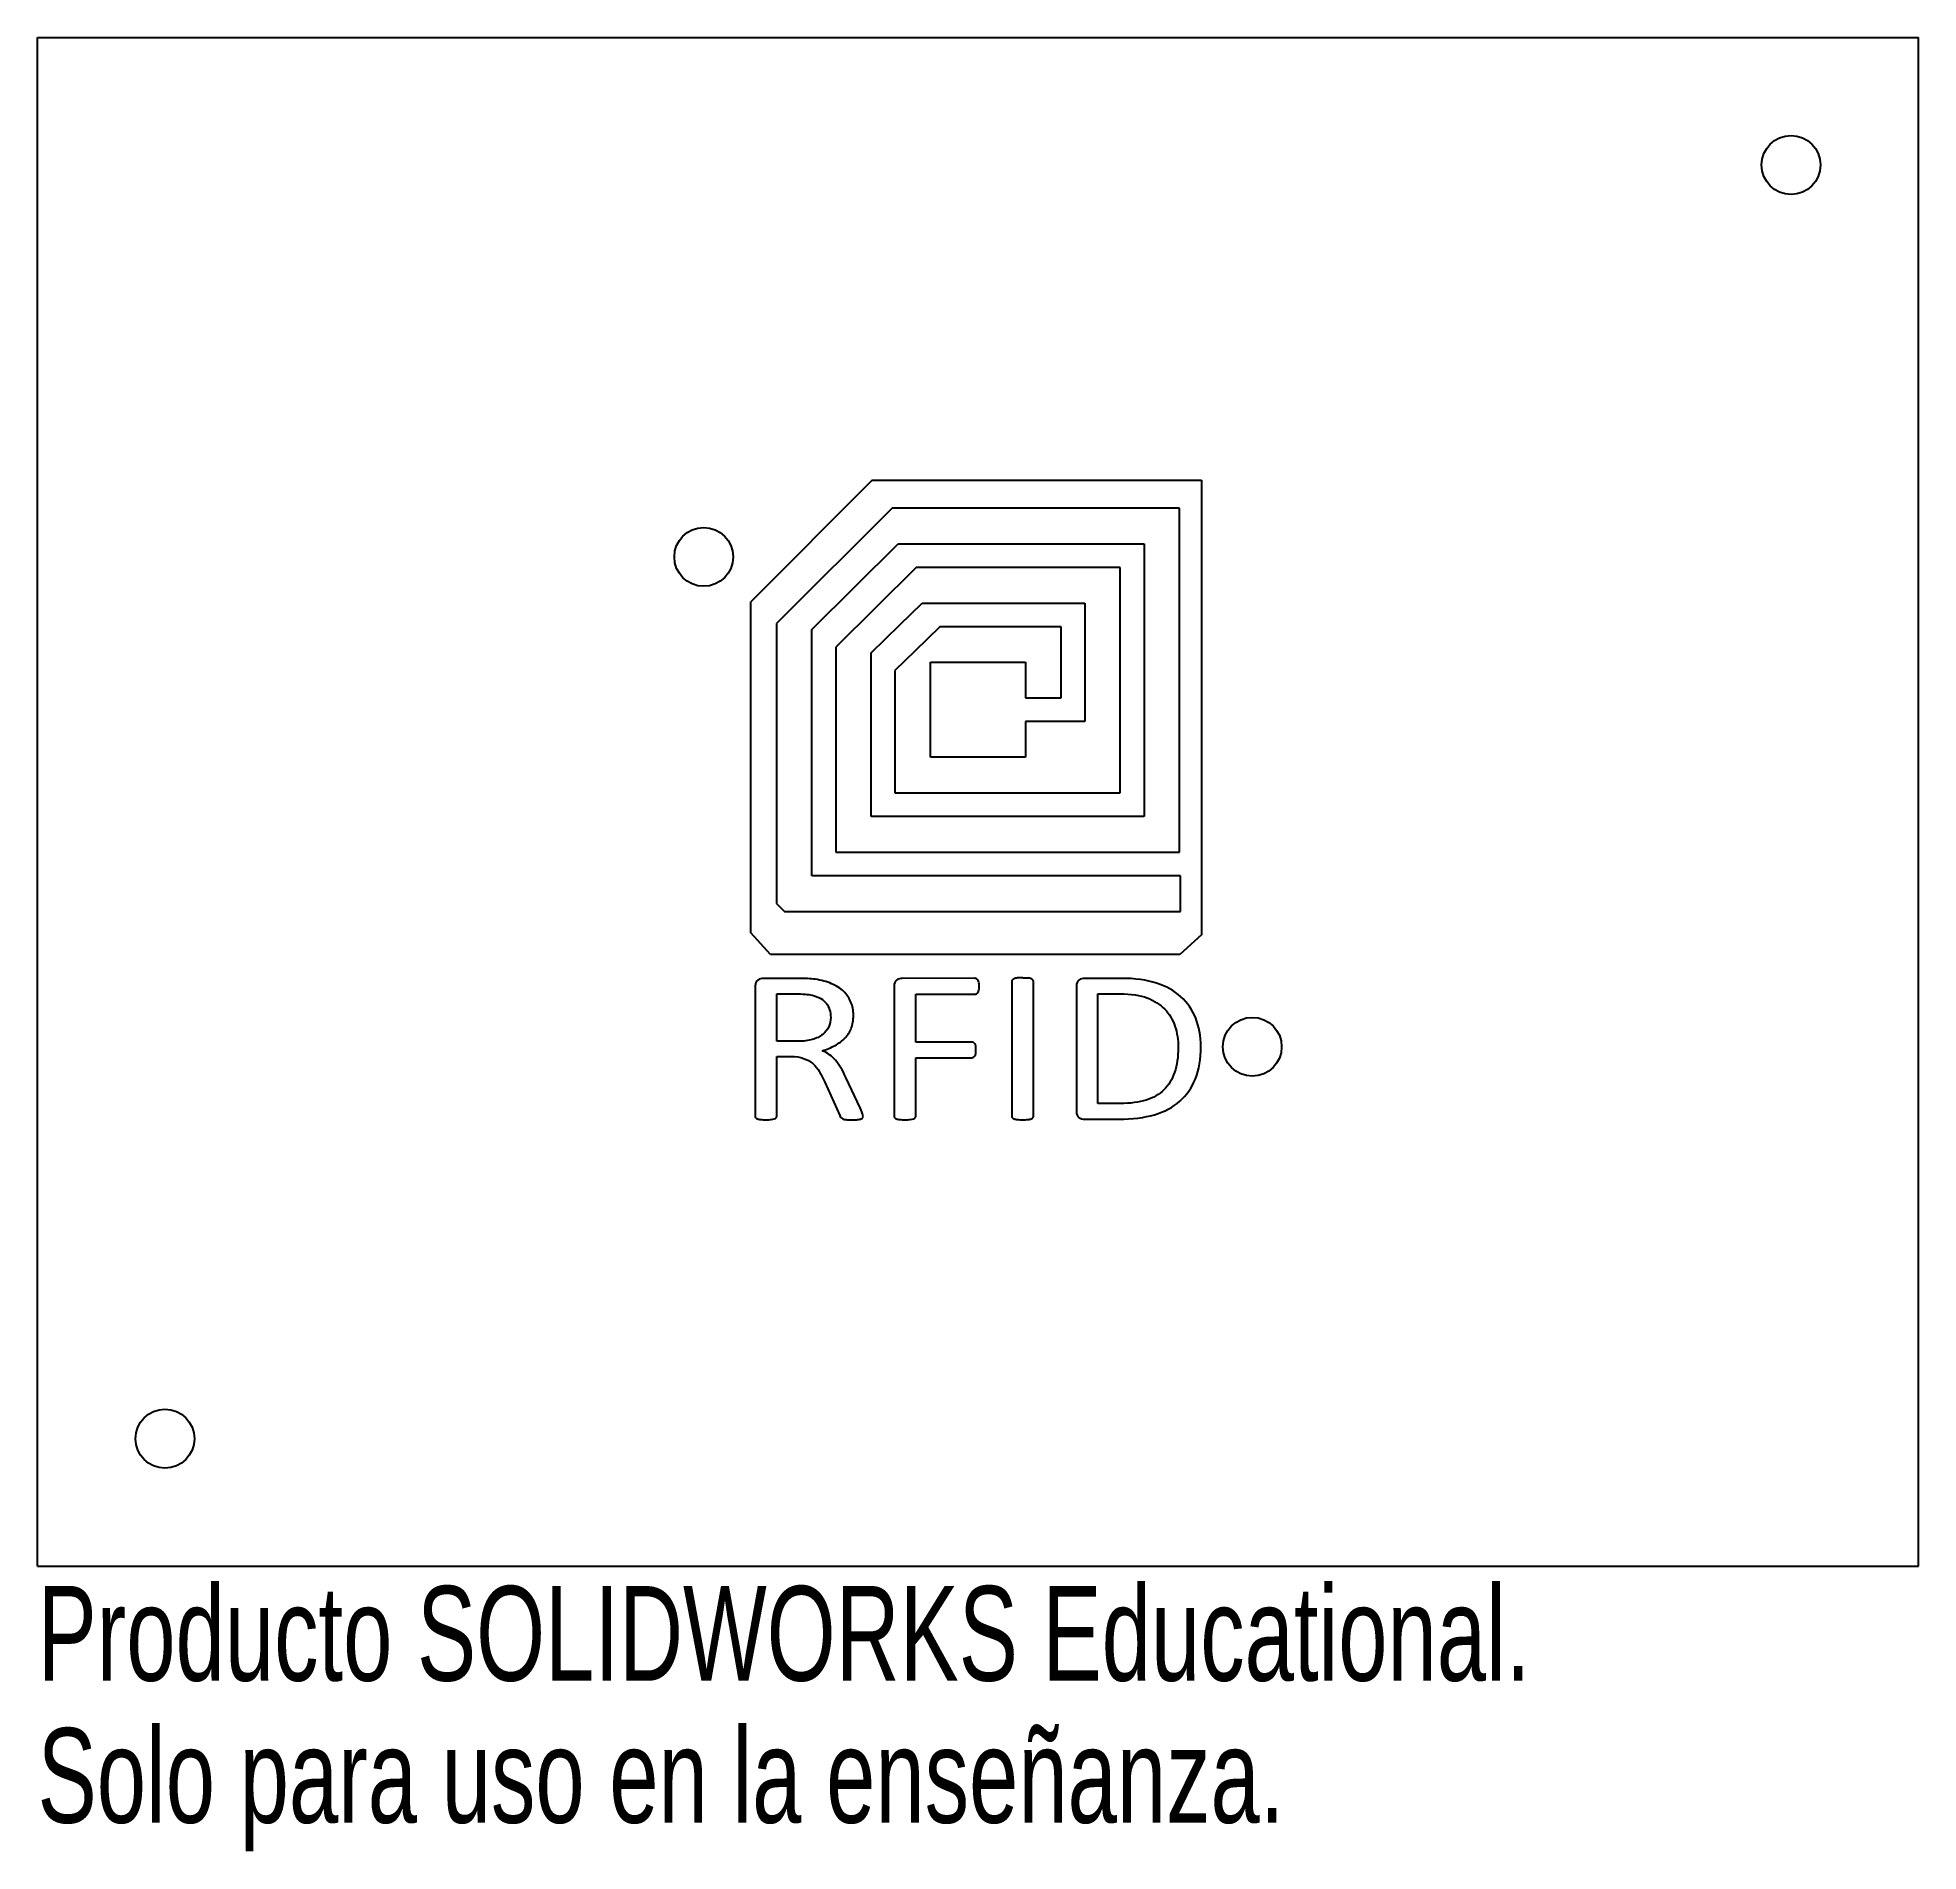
# Model space of a CAD drawing. Header units: inches. Extents: x -48000 to 48000, y -53562 to 39000.
import ezdxf

# ---------------------------------------------------------------- set-up
doc = ezdxf.new("R2010")
doc.units = ezdxf.units.IN
doc.styles.add('SLDTEXTSTYLE0', font='TXT', dxfattribs={"width": 0.7})

msp = doc.modelspace()

# ---------------------------------------------------------------- linework, layer by layer
at = {"color": 7, "linetype": 'Continuous', "lineweight": 25}
for p, q in [((-48000, -39000), (-48000, 39000)), ((-48000, 39000), (48000, 39000)), ((48000, -39000), (48000, 39000)), ((-5401, 16419), (-11594, 10205)), ((-5401, 16419), (11406, 16419)), ((11406, 16419), (11406, -6790)), ((-4377, 14989), (-10289, 9100)), ((10289, 14989), (-4377, 14989)), ((10289, -2563), (10289, 14989)), ((-8474, 8801), (-4071, 13174)), ((-4071, 13174), (8474, 13174)), ((8474, 13174), (8474, -747)), ((-3162, 11963), (-7263, 7894)), ((7263, 11963), (-3162, 11963)), ((7263, 463), (7263, 11963)), ((-11594, -6685), (-11594, 10205)), ((-2852, 10147), (5447, 10147)), ((5447, 10147), (5447, 4095)), ((-10289, 9100), (-10289, -5186)), ((-8474, -3774), (-8474, 8801)), ((4237, 8937), (-1942, 8937)), ((4237, 5305), (4237, 8937)), ((-7263, 7894), (-7263, -2563)), ((-5447, -747), (-5447, 7600)), ((-2421, 7121), (2421, 7121)), ((-2421, 2279), (-2421, 7121)), ((2421, 7121), (2421, 5305)), ((-4237, 6696), (-4237, 463)), ((2421, 5305), (4237, 5305)), ((2421, 4095), (2421, 2279)), ((5447, 4095), (2421, 4095)), ((2421, 2279), (-2421, 2279)), ((-4237, 463), (7263, 463)), ((8474, -747), (-5447, -747)), ((-7263, -2563), (10289, -2563)), ((10330, -3774), (-8474, -3774)), ((10330, -5597), (10330, -3774)), ((-10289, -5186), (-9878, -5597)), ((-9878, -5597), (10330, -5597)), ((-10592, -7792), (-11594, -6685)), ((11406, -6790), (10299, -7792)), ((10299, -7792), (-10592, -7792)), ((-11373, -9398), (-11373, -16051)), ((-9208, -9008), (-10965, -9008)), ((-4279, -9398), (-4279, -16051)), ((-154, -9006), (-3870, -9008)), ((1727, -9153), (1727, -16052)), ((2280, -8975), (2539, -8989)), ((2827, -16052), (2827, -9153)), ((5024, -9398), (5024, -15806)), ((7299, -9009), (5432, -9008)), ((-10274, -12218), (-10274, -9796)), ((-10274, -9796), (-9352, -9796)), ((-3179, -12260), (-3179, -9819)), ((-3179, -9819), (-154, -9819)), ((6117, -15393), (6117, -9801)), ((6117, -9801), (7238, -9801)), ((-9203, -12218), (-10274, -12218)), ((-320, -12260), (-3179, -12260)), ((-10274, -16051), (-10274, -12991)), ((-10274, -12991), (-9540, -12991)), ((-3179, -16051), (-3179, -13058)), ((-3179, -13058), (-320, -13058)), ((-7812, -14307), (-7056, -15999)), ((-6006, -15643), (-6746, -14062)), ((5432, -16196), (7177, -16196)), ((7249, -15393), (6117, -15393)), ((-48000, -39000), (48000, -39000))]:
    msp.add_line(p, q, dxfattribs=at)
at = {"color": 7, "linetype": 'Continuous', "lineweight": 25, "flags": 128}
for points in [[(-5447, 7600), (-3994, 9027), (-2852, 10147)], [(-1942, 8937), (-3227, 7682), (-4237, 6696)]]:
    msp.add_lwpolyline(points, dxfattribs=at)
at = {"color": 7, "linetype": 'Continuous', "lineweight": 25}
for centre in [(41500, 32500), (-14000, 12500), (14000, -12500), (-41500, -32500)]:
    msp.add_circle(centre, 1500, dxfattribs=at)
for points in [[(-11246, -9095), (-11331, -9150), (-11373, -9253), (-11373, -9398)], [(-10965, -9008), (-11062, -9008), (-11157, -9036), (-11246, -9095)], [(-8695, -9023), (-8831, -9011), (-9000, -9008), (-9208, -9008)], [(-8314, -9052), (-8425, -9039), (-8555, -9030), (-8695, -9023)], [(-7475, -9282), (-7717, -9179), (-7995, -9100), (-8314, -9052)], [(-6856, -9676), (-7022, -9517), (-7228, -9386), (-7475, -9282)], [(-4152, -9095), (-4237, -9150), (-4279, -9253), (-4279, -9398)], [(-3870, -9008), (-3968, -9008), (-4062, -9036), (-4152, -9095)], [(-71, -9031), (-97, -9016), (-124, -9006), (-154, -9006)], [(6, -9103), (-17, -9069), (-41, -9046), (-71, -9031)], [(50, -9232), (42, -9177), (28, -9136), (6, -9103)], [(61, -9415), (61, -9345), (59, -9284), (50, -9232)], [(50, -9602), (59, -9551), (61, -9485), (61, -9415)], [(1756, -9076), (1739, -9098), (1727, -9123), (1727, -9153)], [(1850, -9023), (1807, -9035), (1777, -9054), (1756, -9076)], [(2021, -8989), (1952, -8997), (1896, -9009), (1850, -9023)], [(2280, -8975), (2182, -8975), (2093, -8977), (2021, -8989)], [(2710, -9023), (2668, -9008), (2611, -8997), (2539, -8989)], [(2798, -9076), (2782, -9054), (2753, -9034), (2710, -9023)], [(2827, -9153), (2827, -9123), (2815, -9098), (2798, -9076)], [(5151, -9095), (5066, -9150), (5024, -9253), (5024, -9398)], [(5432, -9008), (5335, -9008), (5240, -9036), (5151, -9095)], [(9115, -9254), (8621, -9091), (8013, -9009), (7299, -9009)], [(10352, -9945), (10020, -9642), (9609, -9413), (9115, -9254)], [(-9352, -9796), (-9135, -9796), (-8960, -9804), (-8828, -9816)], [(-8828, -9816), (-8692, -9828), (-8570, -9843), (-8464, -9869)], [(-8464, -9869), (-8123, -9954), (-7879, -10095), (-7735, -10291)], [(-7735, -10291), (-7590, -10484), (-7519, -10721), (-7519, -11003)], [(-6487, -10224), (-6567, -10016), (-6691, -9835), (-6856, -9676)], [(-6360, -10901), (-6360, -10653), (-6401, -10427), (-6487, -10224)], [(-154, -9819), (-124, -9819), (-97, -9809), (-71, -9795)], [(-71, -9795), (-41, -9780), (-15, -9757), (6, -9727)], [(6, -9727), (29, -9694), (42, -9654), (50, -9602)], [(7238, -9801), (7808, -9801), (8273, -9871), (8635, -10008)], [(8635, -10008), (8996, -10145), (9295, -10335), (9529, -10579)], [(11114, -11041), (10943, -10611), (10688, -10245), (10352, -9945)], [(-7619, -11488), (-7683, -11636), (-7787, -11761), (-7928, -11872)], [(-7519, -11003), (-7519, -11176), (-7551, -11340), (-7619, -11488)], [(-6470, -11550), (-6394, -11357), (-6360, -11142), (-6360, -10901)], [(9529, -10579), (9767, -10824), (9943, -11117), (10053, -11454)], [(10053, -11454), (10164, -11787), (10219, -12146), (10219, -12535)], [(11373, -12497), (11373, -11956), (11288, -11470), (11114, -11041)], [(-8458, -12132), (-8666, -12191), (-8914, -12218), (-9203, -12218)], [(-7928, -11872), (-8068, -11979), (-8245, -12069), (-8458, -12132)], [(-7955, -12708), (-7713, -12634), (-7489, -12541), (-7293, -12434)], [(-7293, -12434), (-7097, -12326), (-6931, -12204), (-6790, -12059)], [(-6790, -12059), (-6650, -11911), (-6542, -11739), (-6470, -11550)], [(-237, -12284), (-262, -12270), (-290, -12260), (-320, -12260)], [(-159, -12347), (-182, -12317), (-207, -12295), (-237, -12284)], [(-115, -12467), (-124, -12415), (-138, -12376), (-159, -12347)], [(-104, -12654), (-104, -12577), (-106, -12515), (-115, -12467)], [(-9540, -12991), (-9289, -12991), (-9078, -13025), (-8900, -13092)], [(-8900, -13092), (-8721, -13155), (-8562, -13243), (-8430, -13361)], [(-8430, -13361), (-8298, -13476), (-8187, -13616), (-8093, -13779)], [(-7580, -12905), (-7690, -12823), (-7819, -12759), (-7955, -12708)], [(-7276, -13188), (-7370, -13077), (-7469, -12982), (-7580, -12905)], [(-7000, -13572), (-7085, -13428), (-7178, -13299), (-7276, -13188)], [(-320, -13058), (-290, -13058), (-262, -13049), (-237, -13034)], [(-237, -13034), (-207, -13014), (-181, -12991), (-159, -12962)], [(-159, -12962), (-137, -12929), (-124, -12890), (-115, -12842)], [(-115, -12842), (-107, -12790), (-104, -12725), (-104, -12654)], [(10219, -12535), (10219, -13023), (10155, -13449), (10031, -13808)], [(11097, -14130), (11280, -13663), (11373, -13119), (11373, -12497)], [(-8093, -13779), (-7996, -13938), (-7901, -14115), (-7812, -14307)], [(-6746, -14062), (-6831, -13881), (-6915, -13717), (-7000, -13572)], [(10031, -13808), (9912, -14163), (9733, -14460), (9490, -14697)], [(10296, -15283), (10650, -14976), (10914, -14593), (11097, -14130)], [(8585, -15225), (8223, -15340), (7776, -15393), (7249, -15393)], [(9490, -14697), (9248, -14934), (8947, -15110), (8585, -15225)], [(9005, -15965), (9515, -15813), (9948, -15587), (10296, -15283)], [(-11373, -16051), (-11373, -16081), (-11367, -16106), (-11350, -16128)], [(-11350, -16128), (-11333, -16150), (-11299, -16171), (-11257, -16186)], [(-11257, -16186), (-11214, -16198), (-11159, -16203), (-11091, -16210)], [(-11091, -16210), (-11019, -16223), (-10932, -16230), (-10826, -16230)], [(-10826, -16230), (-10720, -16230), (-10629, -16223), (-10561, -16210)], [(-10561, -16210), (-10489, -16203), (-10434, -16198), (-10396, -16186)], [(-10396, -16186), (-10353, -16171), (-10324, -16150), (-10307, -16128)], [(-10307, -16128), (-10285, -16106), (-10274, -16081), (-10274, -16051)], [(-7056, -15999), (-7039, -16043), (-7016, -16080), (-6995, -16109)], [(-6995, -16109), (-6969, -16139), (-6938, -16167), (-6895, -16186)], [(-6895, -16186), (-6853, -16201), (-6798, -16208), (-6730, -16215)], [(-6730, -16215), (-6657, -16222), (-6564, -16229), (-6454, -16229)], [(-6454, -16229), (-6326, -16229), (-6221, -16222), (-6144, -16215)], [(-6144, -16215), (-6068, -16207), (-6010, -16200), (-5968, -16186)], [(-5891, -15927), (-5907, -15871), (-5947, -15776), (-6006, -15643)], [(-5968, -16186), (-5925, -16171), (-5898, -16150), (-5885, -16128)], [(-5868, -16051), (-5868, -16022), (-5874, -15978), (-5891, -15927)], [(-5885, -16128), (-5871, -16106), (-5868, -16081), (-5868, -16051)], [(-4279, -16051), (-4279, -16077), (-4267, -16102), (-4250, -16128)], [(-4250, -16128), (-4233, -16150), (-4205, -16171), (-4162, -16186)], [(-4162, -16186), (-4120, -16198), (-4063, -16203), (-3991, -16210)], [(-3991, -16210), (-3919, -16223), (-3828, -16230), (-3726, -16230)], [(-3726, -16230), (-3616, -16230), (-3529, -16223), (-3461, -16210)], [(-3461, -16210), (-3393, -16203), (-3338, -16198), (-3296, -16186)], [(-3296, -16186), (-3253, -16171), (-3219, -16150), (-3202, -16128)], [(-3202, -16128), (-3185, -16102), (-3179, -16077), (-3179, -16051)], [(1727, -16052), (1727, -16081), (1739, -16106), (1756, -16128)], [(1756, -16128), (1773, -16151), (1802, -16171), (1844, -16186)], [(1844, -16186), (1886, -16198), (1943, -16203), (2015, -16211)], [(2015, -16211), (2087, -16223), (2178, -16230), (2280, -16230)], [(2280, -16230), (2386, -16230), (2471, -16223), (2539, -16211)], [(2539, -16211), (2612, -16203), (2668, -16198), (2710, -16186)], [(2710, -16186), (2753, -16171), (2782, -16151), (2798, -16128)], [(2798, -16128), (2815, -16106), (2827, -16081), (2827, -16052)], [(5024, -15806), (5024, -15951), (5066, -16050), (5151, -16109)], [(5151, -16109), (5240, -16165), (5335, -16196), (5432, -16196)], [(7177, -16196), (7883, -16196), (8494, -16117), (9005, -15965)]]:
    msp.add_open_spline(points, degree=3, dxfattribs=at)

# ---------------------------------------------------------------- texts
at = {"color": 7, "linetype": 'Continuous', "char_height": 4833.62, "attachment_point": 1, "style": 'SLDTEXTSTYLE0'}
for s, insert in [('Producto SOLIDWORKS Educational.', (-48000, -40020)), ('Solo para uso en la enseñanza.', (-48000, -47270))]:
    msp.add_mtext(s, dxfattribs=dict(at, insert=insert))

doc.saveas('drawing.dxf')
